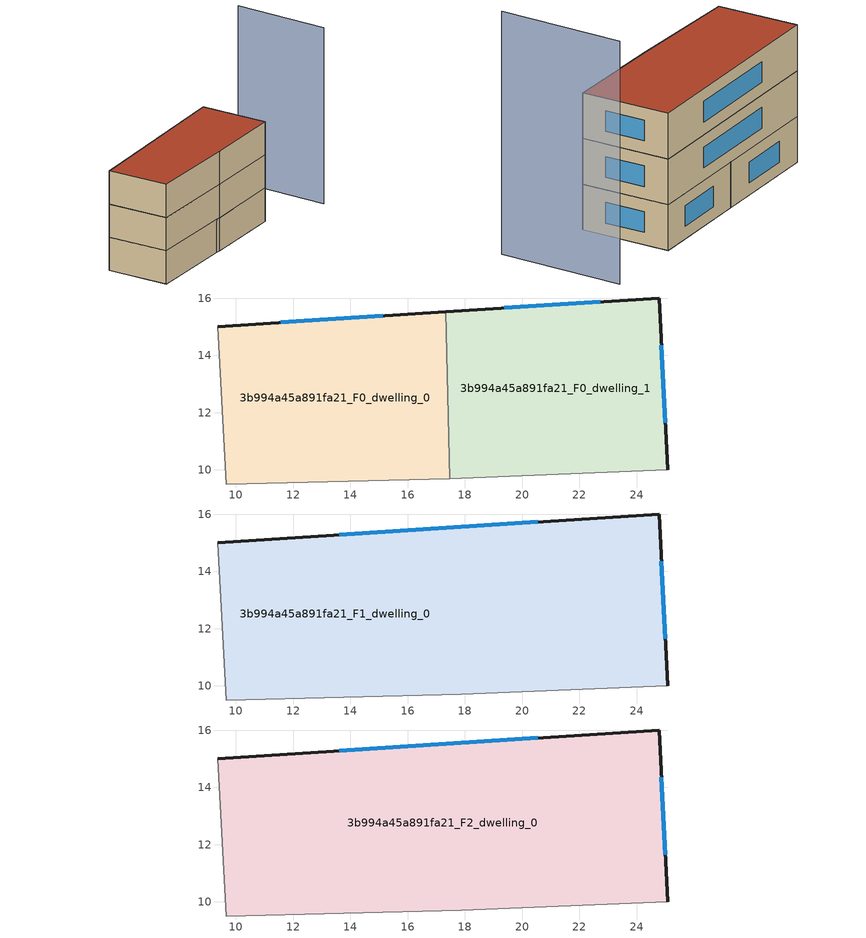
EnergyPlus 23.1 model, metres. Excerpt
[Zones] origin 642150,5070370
3b994a45a891fa21_F0_dwelling_0
 floor ground (EU_floor_Construction): 17.46,9.7 17.33,15.53 9.37,15.01 9.67,9.51 z0
 wall outside (EU_wall_Construction): 9.37,15.01 17.33,15.53 z0:3
 wall adiabatic (EU_wall_Construction): 17.46,9.7 9.67,9.51 9.37,15.01 z0:3
 wall to 3b994a45a891fa21_F0_dwelling_1 (EU_wall_Construction): 17.33,15.53 17.46,9.7 z0:3
 window (EU_Window_Construction): 11.56,15.15 15.14,15.39 z0.83:2.17
3b994a45a891fa21_F0_dwelling_1
 floor ground (EU_floor_Construction): 25.08,10.01 24.78,16.01 17.33,15.53 17.46,9.7 17.88,9.71 z0
 wall outside (EU_wall_Construction): 17.33,15.53 24.78,16.01 25.08,10.01 z0:3
 wall adiabatic (EU_wall_Construction): 25.08,10.01 17.88,9.71 17.46,9.7 z0:3
 window (EU_Window_Construction): 19.38,15.66 22.73,15.88 / 24.87,14.36 25,11.66 z0.83:2.17
3b994a45a891fa21_F1_dwelling_0
 floor to 3b994a45a891fa21_F0_dwelling_0 (EU_floor_Construction): 17.46,9.7 17.33,15.53 9.37,15.01 9.67,9.51 z3
 floor to 3b994a45a891fa21_F0_dwelling_1 (EU_floor_Construction): 25.08,10.01 24.78,16.01 17.33,15.53 17.46,9.7 17.88,9.71 z3
 wall outside (EU_wall_Construction): 9.37,15.01 24.78,16.01 25.08,10.01 z3:6
 wall adiabatic (EU_wall_Construction): 25.08,10.01 17.88,9.71 9.67,9.51 9.37,15.01 z3:6
 window (EU_Window_Construction): 13.61,15.29 20.54,15.73 / 24.87,14.36 25,11.66 z3.83:5.17
3b994a45a891fa21_F2_dwelling_0
 floor to 3b994a45a891fa21_F1_dwelling_0 (EU_floor_Construction): 25.08,10.01 24.78,16.01 9.37,15.01 9.67,9.51 17.88,9.71 z6
 wall outside (EU_wall_Construction): 9.37,15.01 24.78,16.01 25.08,10.01 z6:9
 wall adiabatic (EU_wall_Construction): 25.08,10.01 17.88,9.71 9.67,9.51 9.37,15.01 z6:9
 window (EU_Window_Construction): 13.61,15.29 20.54,15.73 / 24.87,14.36 25,11.66 z6.83:8.17
 roof outside (EU_roof_Construction): 24.78,16.01 25.08,10.01 17.88,9.71 9.67,9.51 9.37,15.01 z9
shading: 30.8,8 30.59,16.41 z0:15.9
[Building]
EU S2 Campaign: North Axis=0; Terrain=City; Solar Distribution=FullExterior
[Site:Location]
Lyon-Bron: Latitude=45.75; Longitude=5; Time Zone=1; Elevation=198
[SizingPeriod:WeatherFileDays]
AnnualSizingPeriod: Begin Month=1; Begin Day of Month=1; End Month=12; End Day of Month=31; Day of Week for Start Day=Monday; Use Weather File Daylight Saving Period=No; Use Weather File Rain and Snow Indicators=No
[MATERIAL]
EU_InternalMass_Material: Roughness=MediumRough; Thickness=0.1; Conductivity=1; Density=1800; Specific Heat=900; Thermal Absorptance=0.9; Solar Absorptance=0.7; Visible Absorptance=0.7
[MATERIAL:NOMASS] Roughness=MediumRough; Thermal Absorptance=0.9; Solar Absorptance=0.7; Visible Absorptance=0.7
Name | Thermal Resistance
EU_wall_NoMass | 0.87146
EU_roof_NoMass | 0.842276
EU_floor_NoMass | 0.496999
[WINDOWMATERIAL:SIMPLEGLAZINGSYSTEM]
EU_Window_SimpleGlazing: UFactor=2.2525; Solar Heat Gain Coefficient=0.76; Visible Transmittance=0.76
[CONSTRUCTION]
EU_wall_Construction: EU_wall_NoMass
EU_roof_Construction: EU_roof_NoMass
EU_floor_Construction: EU_floor_NoMass
EU_InternalMass_Construction: EU_InternalMass_Material
EU_Window_Construction: EU_Window_SimpleGlazing
[ZONE] Type=1; Multiplier=1; Ceiling Height=autocalculate; Floor Area=autocalculate; Part of Total Floor Area=Yes
Name | Volume
3b994a45a891fa21_F0_dwelling_0 | 134.1
3b994a45a891fa21_F1_dwelling_0 | 268.192
3b994a45a891fa21_F2_dwelling_0 | 268.197
3b994a45a891fa21_F0_dwelling_1 | 134.095
[INTERNALMASS] Construction=EU_InternalMass_Construction
Name | Zone or ZoneList | Surface Area
3b994a45a891fa21_F0_dwelling_0_EU_InternalMass | 3b994a45a891fa21_F0_dwelling_0 | 44.6997
3b994a45a891fa21_F0_dwelling_1_EU_InternalMass | 3b994a45a891fa21_F0_dwelling_1 | 44.6981
3b994a45a891fa21_F1_dwelling_0_EU_InternalMass | 3b994a45a891fa21_F1_dwelling_0 | 89.3989
3b994a45a891fa21_F2_dwelling_0_EU_InternalMass | 3b994a45a891fa21_F2_dwelling_0 | 89.3989
[OTHEREQUIPMENT] Fuel Type=Electricity; Design Level Calculation Method=Watts/Area; Power per Zone Floor Area=1; Fraction Latent=0; Fraction Radiant=0; Fraction Lost=0; Carbon Dioxide Generation Rate=0; EndUse Subcategory=EU_Step8_InternalGains
Name | Zone or ZoneList or Space or SpaceList | Schedule
EU_Step8_InternalGain_3b994a45a891fa21_F0_dwelling_0_f000 | 3b994a45a891fa21_F0_dwelling_0 | EU_Step8_GainSchedule_3b994a45a891fa21_F0_dwelling_0_f000
EU_Step8_InternalGain_3b994a45a891fa21_F0_dwelling_1_f000 | 3b994a45a891fa21_F0_dwelling_1 | EU_Step8_GainSchedule_3b994a45a891fa21_F0_dwelling_1_f000
EU_Step8_InternalGain_3b994a45a891fa21_F1_dwelling_0_f000 | 3b994a45a891fa21_F1_dwelling_0 | EU_Step8_GainSchedule_3b994a45a891fa21_F1_dwelling_0_f000
EU_Step8_InternalGain_3b994a45a891fa21_F2_dwelling_0_f000 | 3b994a45a891fa21_F2_dwelling_0 | EU_Step8_GainSchedule_3b994a45a891fa21_F2_dwelling_0_f000
[ZONEVENTILATION:DESIGNFLOWRATE] Schedule=EU_AlwaysOn; Design Flow Rate Calculation Method=AirChanges/Hour; Air Changes per Hour=0.425; Ventilation Type=Natural; Fan Pressure Rise=0; Fan Total Efficiency=1; Constant Term Coefficient=1; Temperature Term Coefficient=0; Velocity Term Coefficient=0; Velocity Squared Term Coefficient=0; Minimum Indoor Temperature=-100; Maximum Indoor Temperature=100; Delta Temperature=-100; Minimum Outdoor Temperature=-100; Maximum Outdoor Temperature=100; Maximum Wind Speed=40
Name | Zone or ZoneList or Space or SpaceList
EU_ConstantAir_3b994a45a891fa21_F0_dwelling_0 | 3b994a45a891fa21_F0_dwelling_0
EU_ConstantAir_3b994a45a891fa21_F0_dwelling_1 | 3b994a45a891fa21_F0_dwelling_1
EU_ConstantAir_3b994a45a891fa21_F1_dwelling_0 | 3b994a45a891fa21_F1_dwelling_0
EU_ConstantAir_3b994a45a891fa21_F2_dwelling_0 | 3b994a45a891fa21_F2_dwelling_0
[HVACTEMPLATE:THERMOSTAT] Constant Heating Setpoint=20; Constant Cooling Setpoint=50
EU_HeatOnly_3b994a45a891fa21_F0_dwelling_0; EU_HeatOnly_3b994a45a891fa21_F0_dwelling_1; EU_HeatOnly_3b994a45a891fa21_F1_dwelling_0; EU_HeatOnly_3b994a45a891fa21_F2_dwelling_0
[HVACTEMPLATE:ZONE:IDEALLOADSAIRSYSTEM] System Availability Schedule=EU_AlwaysOn; Maximum Heating Supply Air Temperature=50; Minimum Cooling Supply Air Temperature=13; Maximum Heating Supply Air Humidity Ratio=0.0156; Minimum Cooling Supply Air Humidity Ratio=0.0077; Heating Limit=NoLimit; Cooling Limit=NoLimit; Heating Availability Schedule=EU_AlwaysOn; Cooling Availability Schedule=EU_CoolingOff; Dehumidification Control Type=ConstantSensibleHeatRatio; Cooling Sensible Heat Ratio=0.7; Dehumidification Setpoint=60; Humidification Control Type=None; Humidification Setpoint=30; Outdoor Air Method=None; Outdoor Air Flow Rate per Person=0.00944; Outdoor Air Flow Rate per Zone Floor Area=0; Outdoor Air Flow Rate per Zone=0; Demand Controlled Ventilation Type=None; Outdoor Air Economizer Type=NoEconomizer; Heat Recovery Type=None; Sensible Heat Recovery Effectiveness=0.7; Latent Heat Recovery Effectiveness=0.65
Name | Template Thermostat
3b994a45a891fa21_F0_dwelling_0 | EU_HeatOnly_3b994a45a891fa21_F0_dwelling_0
3b994a45a891fa21_F0_dwelling_1 | EU_HeatOnly_3b994a45a891fa21_F0_dwelling_1
3b994a45a891fa21_F1_dwelling_0 | EU_HeatOnly_3b994a45a891fa21_F1_dwelling_0
3b994a45a891fa21_F2_dwelling_0 | EU_HeatOnly_3b994a45a891fa21_F2_dwelling_0
[SIZING:ZONE] Zone Cooling Design Supply Air Temperature Input Method=SupplyAirTemperature; Zone Cooling Design Supply Air Temperature=13; Zone Heating Design Supply Air Temperature Input Method=SupplyAirTemperature; Zone Heating Design Supply Air Temperature=50; Zone Cooling Design Supply Air Humidity Ratio=0.008; Zone Heating Design Supply Air Humidity Ratio=0.008; Cooling Design Air Flow Method=DesignDay; Cooling Design Air Flow Rate=0; Cooling Minimum Air Flow per Zone Floor Area=0.000762; Cooling Minimum Air Flow=0; Cooling Minimum Air Flow Fraction=0.2; Heating Design Air Flow Method=DesignDay; Heating Design Air Flow Rate=0; Heating Maximum Air Flow per Zone Floor Area=0.002032; Heating Maximum Air Flow=0.141576; Heating Maximum Air Flow Fraction=0.3; Account for Dedicated Outdoor Air System=No; Dedicated Outdoor Air System Control Strategy=NeutralSupplyAir; Dedicated Outdoor Air Low Setpoint Temperature for Design=autosize; Dedicated Outdoor Air High Setpoint Temperature for Design=autosize; Zone Load Sizing Method=Sensible Load Only No Latent Load; Zone Latent Cooling Design Supply Air Humidity Ratio Input Method=HumidityRatioDifference; Zone Cooling Design Supply Air Humidity Ratio Difference=0.005; Zone Latent Heating Design Supply Air Humidity Ratio Input Method=HumidityRatioDifference; Zone Humidification Design Supply Air Humidity Ratio Difference=0.005
3b994a45a891fa21_F0_dwelling_0; 3b994a45a891fa21_F0_dwelling_1; 3b994a45a891fa21_F1_dwelling_0; 3b994a45a891fa21_F2_dwelling_0
[SCHEDULE:CONSTANT]
Name | Hourly Value
EU_AlwaysOn | 1
EU_CoolingOff | 0
[SCHEDULE:FILE] Column Number=1; Rows to Skip at Top=0; Number of Hours of Data=8760; Column Separator=Comma; Interpolate to Timestep=No; Minutes per Item=60; Adjust Schedule for Daylight Savings=Yes
Name | File
EU_Step8_GainSchedule_3b994a45a891fa21_F0_dwelling_0_f000 | ../../schedules/3b994a45a891fa21/3b994a45a891fa21_F0_dwelling_0_f000_gain.csv
EU_Step8_GainSchedule_3b994a45a891fa21_F0_dwelling_1_f000 | ../../schedules/3b994a45a891fa21/3b994a45a891fa21_F0_dwelling_1_f000_gain.csv
EU_Step8_GainSchedule_3b994a45a891fa21_F1_dwelling_0_f000 | ../../schedules/3b994a45a891fa21/3b994a45a891fa21_F1_dwelling_0_f000_gain.csv
EU_Step8_GainSchedule_3b994a45a891fa21_F2_dwelling_0_f000 | ../../schedules/3b994a45a891fa21/3b994a45a891fa21_F2_dwelling_0_f000_gain.csv
